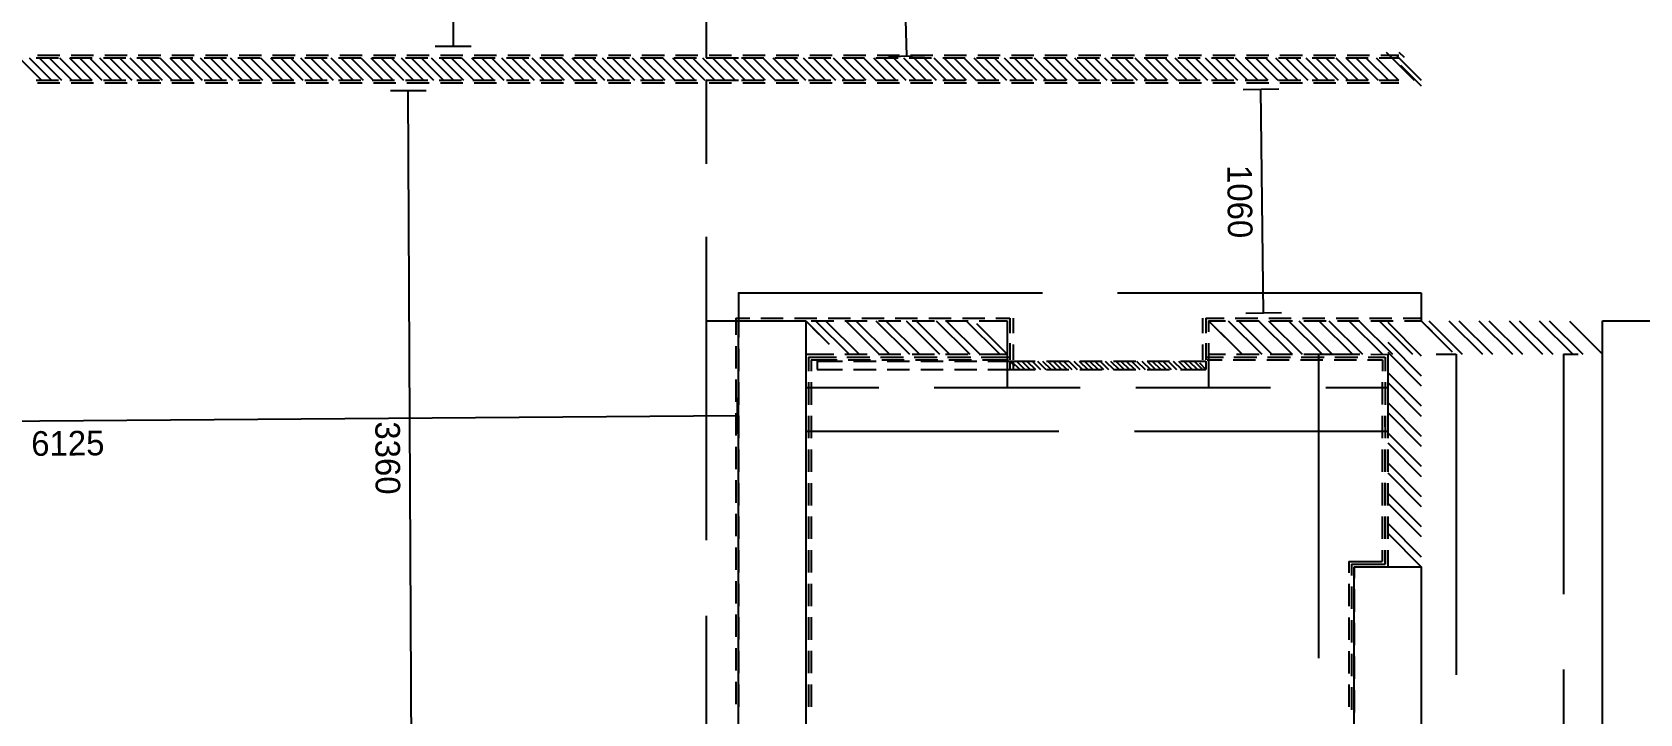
# Model space of a CAD drawing. Header units: metres. Extents: x -20.8 to 16.7, y -14.9 to 14.7.
# Drawn here: x -15.02 to -7.83, y -4.49 to -1.44 of the extents above; entities that cross this region are included whole.
import ezdxf
from ezdxf.enums import TextEntityAlignment as Align

# ---------------------------------------------------------------- set-up
doc = ezdxf.new("R2010")
doc.units = ezdxf.units.M
for name, color, linetype in [('CAD_DIM_TEXT', 3, 'Continuous'), ('CAD_DIM_WALL_TO_WALL', 1, 'Continuous'), ('CAD_PLAN_WALLS', 8, 'Continuous')]:
    doc.layers.add(name, color=color, linetype=linetype)

msp = doc.modelspace()

# ---------------------------------------------------------------- linework, layer by layer
at = {"layer": 'CAD_DIM_WALL_TO_WALL'}
for p, q in [((-13.1274, 1.7745), (-13.1371, -1.5035)), ((-11.1403, -0.528), (-11.1115, -1.5469)), ((-13.2171, -1.5032), (-13.0571, -1.5037)), ((-11.1915, -1.5492), (-11.0315, -1.5446)), ((-13.2576, -1.7022), (-13.4176, -1.703)), ((-13.321, -4.9837), (-13.3376, -1.7026)), ((-9.4477, -1.6961), (-9.6077, -1.6981)), ((-9.5158, -2.6965), (-9.5277, -1.6971)), ((-9.4358, -2.6955), (-9.5958, -2.6974)), ((-11.8685, -3.0757), (-11.8673, -3.2357)), ((-11.8679, -3.1557), (-17.8515, -3.2002))]:
    msp.add_line(p, q, dxfattribs=at)
at = {"layer": 'CAD_PLAN_WALLS'}
for p, q in [((-12.0063, -1.1808), (-12.0063, -1.5553)), ((-15.0766, -1.5552), (-14.9766, -1.6552)), ((-15.0317, -1.5552), (-14.9316, -1.6552)), ((-15.0001, -1.5552), (-14.9001, -1.5552)), ((-14.9941, -1.5432), (-14.8941, -1.5432)), ((-14.9868, -1.5552), (-14.8867, -1.6552)), ((-14.9418, -1.5552), (-14.8418, -1.6552)), ((-14.8969, -1.5552), (-14.7969, -1.6552)), ((-14.852, -1.5552), (-14.752, -1.6552)), ((-14.8501, -1.5552), (-14.75, -1.5552)), ((-14.8441, -1.5432), (-14.744, -1.5432)), ((-14.8071, -1.5552), (-14.7071, -1.6552)), ((-14.7622, -1.5552), (-14.6622, -1.6552)), ((-14.7173, -1.5552), (-14.6173, -1.6552)), ((-14.7, -1.5552), (-14.6, -1.5552)), ((-14.694, -1.5432), (-14.594, -1.5432)), ((-14.6724, -1.5552), (-14.5724, -1.6552)), ((-14.6275, -1.5552), (-14.5274, -1.6552)), ((-14.5826, -1.5552), (-14.4825, -1.6552)), ((-14.55, -1.5552), (-14.45, -1.5552)), ((-14.544, -1.5432), (-14.444, -1.5432)), ((-14.5376, -1.5552), (-14.4376, -1.6552)), ((-14.4927, -1.5552), (-14.3927, -1.6552)), ((-14.4478, -1.5552), (-14.3478, -1.6552)), ((-14.4029, -1.5552), (-14.3029, -1.6552)), ((-14.4, -1.5552), (-14.2999, -1.5552)), ((-14.394, -1.5432), (-14.2939, -1.5432)), ((-14.358, -1.5552), (-14.258, -1.6552)), ((-14.3131, -1.5552), (-14.2131, -1.6552)), ((-14.2682, -1.5552), (-14.1682, -1.6552)), ((-14.2499, -1.5552), (-14.1499, -1.5552)), ((-14.2439, -1.5432), (-14.1439, -1.5432)), ((-14.2233, -1.5552), (-14.1232, -1.6552)), ((-14.1784, -1.5552), (-14.0783, -1.6552)), ((-14.1334, -1.5552), (-14.0334, -1.6552)), ((-14.0999, -1.5552), (-13.9999, -1.5552)), ((-14.0939, -1.5432), (-13.9939, -1.5432)), ((-14.0885, -1.5552), (-13.9885, -1.6552)), ((-14.0436, -1.5552), (-13.9436, -1.6552)), ((-13.9987, -1.5552), (-13.8987, -1.6552)), ((-13.9538, -1.5552), (-13.8538, -1.6552)), ((-13.9499, -1.5552), (-13.8498, -1.5552)), ((-13.9439, -1.5432), (-13.8438, -1.5432)), ((-13.9089, -1.5552), (-13.8089, -1.6552)), ((-13.864, -1.5552), (-13.764, -1.6552)), ((-13.8191, -1.5552), (-13.719, -1.6552)), ((-13.7998, -1.5552), (-13.6998, -1.5552)), ((-13.7938, -1.5432), (-13.6938, -1.5432)), ((-13.7742, -1.5552), (-13.6741, -1.6552)), ((-13.7292, -1.5552), (-13.6292, -1.6552)), ((-13.6843, -1.5552), (-13.5843, -1.6552)), ((-13.6498, -1.5552), (-13.5498, -1.5552)), ((-13.6438, -1.5432), (-13.5438, -1.5432)), ((-13.6394, -1.5552), (-13.5394, -1.6552)), ((-13.5945, -1.5552), (-13.4945, -1.6552)), ((-13.5496, -1.5552), (-13.4496, -1.6552)), ((-13.5047, -1.5552), (-13.4047, -1.6552)), ((-13.4998, -1.5552), (-13.3997, -1.5552)), ((-13.4938, -1.5432), (-13.3937, -1.5432)), ((-13.4598, -1.5552), (-13.3598, -1.6552)), ((-13.4149, -1.5552), (-13.3148, -1.6552)), ((-13.37, -1.5552), (-13.2699, -1.6552)), ((-13.3497, -1.5552), (-13.2497, -1.5552)), ((-13.3437, -1.5432), (-13.2437, -1.5432)), ((-13.325, -1.5552), (-13.225, -1.6553)), ((-13.2801, -1.5552), (-13.1801, -1.6553)), ((-13.2352, -1.5552), (-13.1352, -1.6553)), ((-13.1997, -1.5552), (-13.0997, -1.5552)), ((-13.1937, -1.5432), (-13.0937, -1.5432)), ((-13.1903, -1.5552), (-13.0903, -1.6553)), ((-13.1454, -1.5552), (-13.0454, -1.6553)), ((-13.1005, -1.5552), (-13.0005, -1.6553)), ((-13.0556, -1.5552), (-12.9556, -1.6553)), ((-13.0497, -1.5552), (-12.9496, -1.5552)), ((-13.0437, -1.5432), (-12.9436, -1.5432)), ((-13.0107, -1.5552), (-12.9106, -1.6553)), ((-12.9658, -1.5552), (-12.8657, -1.6553)), ((-12.9208, -1.5552), (-12.8208, -1.6553)), ((-12.8996, -1.5552), (-12.7996, -1.5552)), ((-12.8936, -1.5432), (-12.7936, -1.5432)), ((-12.8759, -1.5552), (-12.7759, -1.6553)), ((-12.831, -1.5552), (-12.731, -1.6553)), ((-12.7861, -1.5552), (-12.6861, -1.6553)), ((-12.7496, -1.5552), (-12.6496, -1.5552)), ((-12.7436, -1.5432), (-12.6436, -1.5432)), ((-12.7412, -1.5552), (-12.6412, -1.6553)), ((-12.6963, -1.5552), (-12.5963, -1.6553)), ((-12.6514, -1.5552), (-12.5514, -1.6553)), ((-12.6065, -1.5552), (-12.5064, -1.6553)), ((-12.5996, -1.5552), (-12.4995, -1.5553)), ((-12.5936, -1.5432), (-12.4935, -1.5432)), ((-12.5616, -1.5552), (-12.4615, -1.6553)), ((-12.5166, -1.5552), (-12.4166, -1.6553)), ((-12.4717, -1.5552), (-12.3717, -1.6553)), ((-12.4495, -1.5553), (-12.3495, -1.5553)), ((-12.4435, -1.5432), (-12.3435, -1.5433)), ((-12.4268, -1.5552), (-12.3268, -1.6553)), ((-12.3819, -1.5553), (-12.2819, -1.6553)), ((-12.337, -1.5553), (-12.237, -1.6553)), ((-12.2995, -1.5553), (-12.1995, -1.5553)), ((-12.2935, -1.5433), (-12.1935, -1.5433)), ((-12.2921, -1.5553), (-12.1921, -1.6553)), ((-12.2472, -1.5553), (-12.1472, -1.6553)), ((-12.2023, -1.5553), (-12.1022, -1.6553)), ((-12.1574, -1.5553), (-12.0573, -1.6553)), ((-12.1495, -1.5553), (-12.0494, -1.5553)), ((-12.1435, -1.5433), (-12.0434, -1.5433)), ((-12.1124, -1.5553), (-12.0124, -1.6553)), ((-12.0675, -1.5553), (-11.9675, -1.6553)), ((-12.0226, -1.5553), (-11.9226, -1.6553)), ((-12.0064, -1.5553), (-11.8619, -1.5553)), ((-11.9994, -1.5553), (-11.8994, -1.5553)), ((-11.9934, -1.5433), (-11.8934, -1.5433)), ((-11.9777, -1.5553), (-11.8777, -1.6553)), ((-11.9328, -1.5553), (-11.8328, -1.6553)), ((-11.8879, -1.5553), (-11.7879, -1.6553)), ((-11.8494, -1.5553), (-11.7494, -1.5553)), ((-11.8434, -1.5433), (-11.7434, -1.5433)), ((-11.843, -1.5553), (-11.743, -1.6553)), ((-11.7981, -1.5553), (-11.698, -1.6553)), ((-11.7532, -1.5553), (-11.6531, -1.6553)), ((-11.7082, -1.5553), (-11.6082, -1.6553)), ((-11.6994, -1.5553), (-11.5993, -1.5553)), ((-11.6934, -1.5433), (-11.5933, -1.5433)), ((-11.6633, -1.5553), (-11.5633, -1.6553)), ((-11.6184, -1.5553), (-11.5184, -1.6553)), ((-11.5735, -1.5553), (-11.4735, -1.6553)), ((-11.5493, -1.5553), (-11.4493, -1.5553)), ((-11.5433, -1.5433), (-11.4433, -1.5433)), ((-11.5286, -1.5553), (-11.4286, -1.6553)), ((-11.4837, -1.5553), (-11.3837, -1.6553)), ((-11.4388, -1.5553), (-11.3388, -1.6553)), ((-11.3993, -1.5553), (-11.2993, -1.5553)), ((-11.3939, -1.5553), (-11.2938, -1.6553)), ((-11.3933, -1.5433), (-11.2933, -1.5433)), ((-11.349, -1.5553), (-11.2489, -1.6553)), ((-11.304, -1.5553), (-11.204, -1.6553)), ((-11.2591, -1.5553), (-11.1591, -1.6553)), ((-11.2493, -1.5553), (-11.1492, -1.5553)), ((-11.2433, -1.5433), (-11.1432, -1.5433)), ((-11.2142, -1.5553), (-11.1142, -1.6553)), ((-11.1693, -1.5553), (-11.0693, -1.6553)), ((-11.1244, -1.5553), (-11.0244, -1.6553)), ((-11.0992, -1.5553), (-10.9992, -1.5553)), ((-11.0932, -1.5433), (-10.9932, -1.5433)), ((-11.0795, -1.5553), (-10.9795, -1.6553)), ((-11.0346, -1.5553), (-10.9346, -1.6553)), ((-10.9897, -1.5553), (-10.8896, -1.6553)), ((-10.9492, -1.5553), (-10.8492, -1.5553)), ((-10.9448, -1.5553), (-10.8447, -1.6553)), ((-10.9432, -1.5433), (-10.8432, -1.5433)), ((-10.8998, -1.5553), (-10.7998, -1.6553)), ((-10.8549, -1.5553), (-10.7549, -1.6553)), ((-10.81, -1.5553), (-10.71, -1.6553)), ((-10.7992, -1.5553), (-10.6991, -1.5553)), ((-10.7932, -1.5433), (-10.6931, -1.5433)), ((-10.7651, -1.5553), (-10.6651, -1.6553)), ((-10.7202, -1.5553), (-10.6202, -1.6553)), ((-10.6753, -1.5553), (-10.5753, -1.6553)), ((-10.6491, -1.5553), (-10.5491, -1.5553)), ((-10.6431, -1.5433), (-10.5431, -1.5433)), ((-10.6304, -1.5553), (-10.5304, -1.6553)), ((-10.5855, -1.5553), (-10.4854, -1.6553)), ((-10.5406, -1.5553), (-10.4405, -1.6553)), ((-10.4991, -1.5553), (-10.3991, -1.5553)), ((-10.4956, -1.5553), (-10.3956, -1.6553)), ((-10.4931, -1.5433), (-10.3931, -1.5433)), ((-10.4507, -1.5553), (-10.3507, -1.6553)), ((-10.4058, -1.5553), (-10.3058, -1.6553)), ((-10.3609, -1.5553), (-10.2609, -1.6553)), ((-10.3491, -1.5553), (-10.249, -1.5553)), ((-10.3431, -1.5433), (-10.243, -1.5433)), ((-10.316, -1.5553), (-10.216, -1.6553)), ((-10.2711, -1.5553), (-10.1711, -1.6553)), ((-10.2262, -1.5553), (-10.1262, -1.6553)), ((-10.199, -1.5553), (-10.099, -1.5553)), ((-10.193, -1.5433), (-10.093, -1.5433)), ((-10.1813, -1.5553), (-10.0812, -1.6553)), ((-10.1364, -1.5553), (-10.0363, -1.6553)), ((-10.0914, -1.5553), (-9.9914, -1.6553)), ((-10.049, -1.5553), (-9.949, -1.5553)), ((-10.0465, -1.5553), (-9.9465, -1.6553)), ((-10.043, -1.5433), (-9.943, -1.5433)), ((-10.0016, -1.5553), (-9.9016, -1.6553)), ((-9.9567, -1.5553), (-9.8567, -1.6553)), ((-9.9118, -1.5553), (-9.8118, -1.6553)), ((-9.899, -1.5553), (-9.7989, -1.5553)), ((-9.893, -1.5433), (-9.7929, -1.5433)), ((-9.8669, -1.5553), (-9.7669, -1.6553)), ((-9.822, -1.5553), (-9.722, -1.6553)), ((-9.7771, -1.5553), (-9.677, -1.6553)), ((-9.7489, -1.5553), (-9.6489, -1.5553)), ((-9.7429, -1.5433), (-9.6429, -1.5433)), ((-9.7321, -1.5553), (-9.6321, -1.6553)), ((-9.6872, -1.5553), (-9.5872, -1.6553)), ((-9.6423, -1.5553), (-9.5423, -1.6553)), ((-9.5989, -1.5553), (-9.4989, -1.5553)), ((-9.5974, -1.5553), (-9.4974, -1.6553)), ((-9.5929, -1.5433), (-9.4929, -1.5433)), ((-9.5525, -1.5553), (-9.4525, -1.6553)), ((-9.5076, -1.5553), (-9.4076, -1.6553)), ((-9.4627, -1.5553), (-9.3627, -1.6553)), ((-9.4489, -1.5553), (-9.3488, -1.5553)), ((-9.4429, -1.5433), (-9.3428, -1.5433)), ((-9.4178, -1.5553), (-9.3178, -1.6553)), ((-9.3729, -1.5553), (-9.2728, -1.6553)), ((-9.3279, -1.5553), (-9.2279, -1.6553)), ((-9.2988, -1.5553), (-9.1988, -1.5553)), ((-9.2928, -1.5433), (-9.1928, -1.5433)), ((-9.283, -1.5553), (-9.183, -1.6553)), ((-9.2381, -1.5553), (-9.1381, -1.6554)), ((-9.1932, -1.5553), (-9.0932, -1.6554)), ((-9.1488, -1.5553), (-9.0488, -1.5553)), ((-9.1483, -1.5553), (-9.0483, -1.6554)), ((-9.1428, -1.5433), (-9.0428, -1.5433)), ((-9.1034, -1.5553), (-9.0034, -1.6554)), ((-9.0585, -1.5553), (-8.9585, -1.6554)), ((-9.0136, -1.5553), (-8.9136, -1.6554)), ((-8.9988, -1.5553), (-8.9112, -1.5553)), ((-8.9928, -1.5433), (-8.9112, -1.5433)), ((-8.9687, -1.5303), (-8.8436, -1.6554)), ((-8.9237, -1.5428), (-8.8112, -1.6554)), ((-8.9112, -1.5303), (-8.8885, -1.553)), ((-8.9038, -1.5877), (-8.8112, -1.6804)), ((-8.8589, -1.6326), (-8.8112, -1.6804)), ((-15.0001, -1.6552), (-14.9001, -1.6552)), ((-14.9941, -1.6672), (-14.8941, -1.6672)), ((-14.85, -1.6552), (-14.75, -1.6552)), ((-14.844, -1.6672), (-14.744, -1.6672)), ((-14.7, -1.6552), (-14.6, -1.6552)), ((-14.694, -1.6672), (-14.594, -1.6672)), ((-14.55, -1.6552), (-14.45, -1.6552)), ((-14.544, -1.6672), (-14.444, -1.6673)), ((-14.3999, -1.6552), (-14.2999, -1.6553)), ((-14.3939, -1.6673), (-14.2939, -1.6673)), ((-14.2499, -1.6553), (-14.1499, -1.6553)), ((-14.2439, -1.6673), (-14.1439, -1.6673)), ((-14.0999, -1.6553), (-13.9999, -1.6553)), ((-14.0939, -1.6673), (-13.9939, -1.6673)), ((-13.9498, -1.6553), (-13.8498, -1.6553)), ((-13.9438, -1.6673), (-13.8438, -1.6673)), ((-13.7998, -1.6553), (-13.6998, -1.6553)), ((-13.7938, -1.6673), (-13.6938, -1.6673)), ((-13.6498, -1.6553), (-13.5498, -1.6553)), ((-13.6438, -1.6673), (-13.5438, -1.6673)), ((-13.4998, -1.6553), (-13.3997, -1.6553)), ((-13.4938, -1.6673), (-13.3937, -1.6673)), ((-13.3497, -1.6553), (-13.2497, -1.6553)), ((-13.3437, -1.6673), (-13.2437, -1.6673)), ((-13.1997, -1.6553), (-13.0997, -1.6553)), ((-13.1937, -1.6673), (-13.0937, -1.6673)), ((-13.0497, -1.6553), (-12.9496, -1.6553)), ((-13.0437, -1.6673), (-12.9436, -1.6673)), ((-12.8996, -1.6553), (-12.7996, -1.6553)), ((-12.8936, -1.6673), (-12.7936, -1.6673)), ((-12.7496, -1.6553), (-12.6496, -1.6553)), ((-12.7436, -1.6673), (-12.6436, -1.6673)), ((-12.5996, -1.6553), (-12.4995, -1.6553)), ((-12.5936, -1.6673), (-12.4935, -1.6673)), ((-12.4495, -1.6553), (-12.3495, -1.6553)), ((-12.4435, -1.6673), (-12.3435, -1.6673)), ((-12.2995, -1.6553), (-12.1995, -1.6553)), ((-12.2935, -1.6673), (-12.1935, -1.6673)), ((-12.1495, -1.6553), (-12.0494, -1.6553)), ((-12.1435, -1.6673), (-12.0434, -1.6673)), ((-12.0064, -1.6553), (-11.8619, -1.6553)), ((-12.0063, -1.6552), (-12.0063, -2.0297)), ((-11.9994, -1.6553), (-11.8994, -1.6553)), ((-11.9934, -1.6673), (-11.8934, -1.6673)), ((-11.8494, -1.6553), (-11.7494, -1.6553)), ((-11.8434, -1.6673), (-11.7434, -1.6673)), ((-11.6994, -1.6553), (-11.5993, -1.6553)), ((-11.6934, -1.6673), (-11.5933, -1.6673)), ((-11.5493, -1.6553), (-11.4493, -1.6553)), ((-11.5433, -1.6673), (-11.4433, -1.6673)), ((-11.3993, -1.6553), (-11.2993, -1.6553)), ((-11.3933, -1.6673), (-11.2933, -1.6673)), ((-11.2493, -1.6553), (-11.1492, -1.6553)), ((-11.2433, -1.6673), (-11.1432, -1.6673)), ((-11.0992, -1.6553), (-10.9992, -1.6553)), ((-11.0932, -1.6673), (-10.9932, -1.6673)), ((-10.9492, -1.6553), (-10.8492, -1.6553)), ((-10.9432, -1.6673), (-10.8432, -1.6673)), ((-10.7992, -1.6553), (-10.6991, -1.6553)), ((-10.7932, -1.6673), (-10.6931, -1.6673)), ((-10.6491, -1.6553), (-10.5491, -1.6553)), ((-10.6431, -1.6673), (-10.5431, -1.6673)), ((-10.4991, -1.6553), (-10.3991, -1.6553)), ((-10.4931, -1.6673), (-10.3931, -1.6673)), ((-10.3491, -1.6553), (-10.249, -1.6554)), ((-10.3431, -1.6674), (-10.243, -1.6674)), ((-10.199, -1.6554), (-10.099, -1.6554)), ((-10.193, -1.6674), (-10.093, -1.6674)), ((-10.049, -1.6554), (-9.949, -1.6554)), ((-10.043, -1.6674), (-9.943, -1.6674)), ((-9.899, -1.6554), (-9.7989, -1.6554)), ((-9.893, -1.6674), (-9.7929, -1.6674)), ((-9.7489, -1.6554), (-9.6489, -1.6554)), ((-9.7429, -1.6674), (-9.6429, -1.6674)), ((-9.5989, -1.6554), (-9.4989, -1.6554)), ((-9.5929, -1.6674), (-9.4929, -1.6674)), ((-9.4489, -1.6554), (-9.3488, -1.6554)), ((-9.4429, -1.6674), (-9.3428, -1.6674)), ((-9.2988, -1.6554), (-9.1988, -1.6554)), ((-9.2928, -1.6674), (-9.1928, -1.6674)), ((-9.1488, -1.6554), (-9.0488, -1.6554)), ((-9.1428, -1.6674), (-9.0428, -1.6674)), ((-8.9988, -1.6554), (-8.9112, -1.6554)), ((-8.9928, -1.6674), (-8.9112, -1.6674)), ((-12.0063, -2.3561), (-12.0063, -2.7306)), ((-11.862, -2.605), (-10.5044, -2.605)), ((-11.8619, -2.6049), (-11.8619, -2.7305)), ((-10.1687, -2.605), (-8.8112, -2.6051)), ((-8.8112, -2.605), (-8.8112, -2.7306)), ((-11.8739, -2.7185), (-11.8119, -2.7185)), ((-11.8739, -2.7185), (-11.8739, -2.7935)), ((-11.7619, -2.7186), (-11.6619, -2.7186)), ((-11.6119, -2.7186), (-11.5118, -2.7186)), ((-11.4618, -2.7186), (-11.3618, -2.7186)), ((-11.3118, -2.7186), (-11.2118, -2.7186)), ((-11.1618, -2.7186), (-11.0617, -2.7186)), ((-11.0117, -2.7186), (-10.9117, -2.7186)), ((-10.8617, -2.7186), (-10.7617, -2.7186)), ((-10.7117, -2.7186), (-10.6496, -2.7186)), ((-10.6496, -2.7186), (-10.6497, -2.7866)), ((-10.6496, -2.7186), (-10.6497, -2.7806)), ((-10.6346, -2.7186), (-10.6346, -2.7866)), ((-9.7885, -2.7186), (-9.7885, -2.7866)), ((-9.7735, -2.7186), (-9.6924, -2.7186)), ((-9.7735, -2.7186), (-9.7735, -2.7806)), ((-9.7735, -2.7186), (-9.7735, -2.7866)), ((-9.6424, -2.7186), (-9.5424, -2.7186)), ((-9.4924, -2.7186), (-9.3924, -2.7186)), ((-9.3424, -2.7186), (-9.2423, -2.7186)), ((-9.1923, -2.7186), (-9.0923, -2.7186)), ((-9.0423, -2.7186), (-8.9423, -2.7186)), ((-8.8923, -2.7186), (-8.8113, -2.7186)), ((-12.0064, -2.7305), (-11.8619, -2.7305)), ((-12.0063, -2.7305), (-12.0064, -3.7119)), ((-12.0064, -2.7305), (-11.8619, -2.7305)), ((-11.862, -6.0813), (-11.8619, -2.7305)), ((-11.8619, -2.7305), (-11.5619, -2.7306)), ((-11.8619, -2.7306), (-11.8619, -2.8056)), ((-11.8619, -2.7306), (-11.7369, -2.7306)), ((-11.6869, -2.7306), (-11.5869, -2.7306)), ((-11.5619, -2.7305), (-11.5026, -2.7898)), ((-11.5619, -2.7305), (-11.4577, -2.8347)), ((-11.5619, -2.7306), (-11.5619, -6.0813)), ((-11.5368, -2.7306), (-11.4368, -2.7306)), ((-11.5179, -2.7305), (-11.3678, -2.8806)), ((-11.473, -2.7305), (-11.3229, -2.8806)), ((-11.3868, -2.7306), (-11.2868, -2.7306)), ((-11.3831, -2.7305), (-11.2331, -2.8806)), ((-11.3382, -2.7305), (-11.1882, -2.8806)), ((-11.2484, -2.7305), (-11.0984, -2.8806)), ((-11.2368, -2.7306), (-11.1368, -2.7306)), ((-11.2035, -2.7305), (-11.0535, -2.8806)), ((-11.1137, -2.7305), (-10.9636, -2.8806)), ((-11.0867, -2.7306), (-10.9867, -2.7306)), ((-11.0688, -2.7305), (-10.9187, -2.8806)), ((-10.9789, -2.7305), (-10.8289, -2.8806)), ((-10.9367, -2.7306), (-10.8367, -2.7306)), ((-10.934, -2.7305), (-10.784, -2.8806)), ((-10.8442, -2.7305), (-10.6942, -2.8806)), ((-10.7993, -2.7429), (-10.6617, -2.8806)), ((-10.7867, -2.7306), (-10.6617, -2.7306)), ((-10.6617, -2.7306), (-10.6617, -2.8806)), ((-9.7615, -2.7306), (-9.7615, -2.7806)), ((-9.7615, -2.7306), (-9.6864, -2.7306)), ((-9.7615, -2.7306), (-9.6583, -2.8338)), ((-9.7615, -2.7306), (-9.6133, -2.8787)), ((-9.6736, -2.7306), (-9.5235, -2.8806)), ((-9.6364, -2.7306), (-9.5364, -2.7306)), ((-9.6286, -2.7306), (-9.4786, -2.8806)), ((-9.5388, -2.7306), (-9.3888, -2.8806)), ((-9.4939, -2.7306), (-9.3439, -2.8806)), ((-9.4864, -2.7306), (-9.3864, -2.7306)), ((-9.4041, -2.7306), (-9.2541, -2.8806)), ((-9.3592, -2.7306), (-9.2091, -2.8806)), ((-9.3364, -2.7306), (-9.2363, -2.7306)), ((-9.2694, -2.7306), (-9.1193, -2.8806)), ((-9.2244, -2.7306), (-9.0744, -2.8806)), ((-9.1863, -2.7306), (-9.0863, -2.7306)), ((-9.1346, -2.7306), (-8.9846, -2.8806)), ((-9.0897, -2.7306), (-8.9397, -2.8806)), ((-9.0363, -2.7306), (-8.9363, -2.7306)), ((-8.9999, -2.7306), (-8.8499, -2.8806)), ((-8.9613, -2.7369), (-8.8113, -2.8869)), ((-8.8863, -2.7306), (-8.8113, -2.7306)), ((-8.8112, -2.7306), (-8.6732, -2.8687)), ((-8.8112, -2.7306), (-8.763, -2.7789)), ((-8.7783, -2.7306), (-8.6283, -2.8806)), ((-8.6885, -2.7306), (-8.5384, -2.8806)), ((-8.6436, -2.7306), (-8.4935, -2.8806)), ((-8.5537, -2.7306), (-8.4037, -2.8806)), ((-8.5088, -2.7306), (-8.3588, -2.8806)), ((-8.419, -2.7306), (-8.269, -2.8806)), ((-8.3741, -2.7306), (-8.2241, -2.8806)), ((-8.2843, -2.7306), (-8.1342, -2.8806)), ((-8.2393, -2.7306), (-8.0893, -2.8806)), ((-8.1495, -2.7322), (-8.0011, -2.8806)), ((-8.1046, -2.7771), (-8.0011, -2.8806)), ((-8.0011, -2.7306), (-7.701, -2.7306)), ((-8.0011, -5.3612), (-8.0011, -2.7306)), ((-11.8739, -2.8436), (-11.8739, -2.9436)), ((-11.8619, -2.8556), (-11.8619, -2.9556)), ((-10.7095, -2.8328), (-10.6617, -2.8806)), ((-10.6497, -2.8306), (-10.6497, -2.8926)), ((-10.6497, -2.8366), (-10.6497, -2.9046)), ((-10.6346, -2.8366), (-10.6347, -2.9046)), ((-9.7885, -2.8366), (-9.7885, -2.9046)), ((-9.7735, -2.8306), (-9.7735, -2.8926)), ((-9.7735, -2.8366), (-9.7735, -2.9046)), ((-9.7615, -2.8306), (-9.7615, -2.8806)), ((-8.9613, -2.8267), (-8.8113, -2.9768)), ((-8.9613, -2.8716), (-8.8113, -3.0217)), ((-11.5619, -2.8806), (-11.4368, -2.8806)), ((-11.5619, -2.8806), (-11.5619, -2.9556)), ((-11.5619, -2.8806), (-11.5619, -3.0295)), ((-11.5619, -2.8806), (-11.5619, -3.2242)), ((-11.5498, -2.8926), (-11.5499, -2.9556)), ((-11.5499, -2.8926), (-11.5499, -2.9556)), ((-11.5499, -2.8926), (-11.4278, -2.8926)), ((-11.5498, -2.8926), (-11.4248, -2.8926)), ((-11.5379, -2.9046), (-11.5379, -2.9556)), ((-11.5379, -2.9046), (-11.4218, -2.9046)), ((-11.5108, -2.9106), (-11.3978, -2.9106)), ((-11.5108, -2.9106), (-11.5108, -2.9486)), ((-11.3868, -2.8806), (-11.2868, -2.8806)), ((-11.3778, -2.8926), (-11.2778, -2.8926)), ((-11.3748, -2.8926), (-11.2748, -2.8926)), ((-11.3718, -2.9046), (-11.2718, -2.9046)), ((-11.3478, -2.9106), (-11.2478, -2.9106)), ((-11.2368, -2.8806), (-11.1368, -2.8806)), ((-11.2278, -2.8926), (-11.1278, -2.8926)), ((-11.2248, -2.8926), (-11.1248, -2.8926)), ((-11.2218, -2.9046), (-11.1218, -2.9046)), ((-11.1978, -2.9106), (-11.0978, -2.9106)), ((-11.0867, -2.8806), (-10.9867, -2.8806)), ((-11.0778, -2.8926), (-10.9777, -2.8926)), ((-11.0747, -2.8926), (-10.9747, -2.8926)), ((-11.0717, -2.9046), (-10.9717, -2.9046)), ((-11.0477, -2.9106), (-10.9477, -2.9106)), ((-10.9367, -2.8806), (-10.8367, -2.8806)), ((-10.9277, -2.8926), (-10.8277, -2.8926)), ((-10.9247, -2.8926), (-10.8247, -2.8926)), ((-10.9217, -2.9046), (-10.8217, -2.9046)), ((-10.8977, -2.9106), (-10.7977, -2.9106)), ((-10.7867, -2.8806), (-10.6617, -2.8806)), ((-10.7777, -2.8926), (-10.6557, -2.8926)), ((-10.7747, -2.8926), (-10.6497, -2.8926)), ((-10.7717, -2.9046), (-10.6557, -2.9046)), ((-10.7477, -2.9106), (-10.6347, -2.9106)), ((-10.6617, -2.8806), (-10.6617, -3.0296)), ((-10.6617, -2.8806), (-10.6617, -3.0296)), ((-10.6497, -2.9106), (-10.629, -2.9313)), ((-10.6497, -2.9106), (-10.5366, -2.9106)), ((-10.6497, -2.9106), (-10.6497, -2.9486)), ((-10.6437, -2.9106), (-10.6056, -2.9486)), ((-10.6347, -2.9106), (-10.6347, -2.9486)), ((-10.6203, -2.9106), (-10.5823, -2.9486)), ((-10.5969, -2.9106), (-10.5589, -2.9486)), ((-10.5736, -2.9106), (-10.5356, -2.9486)), ((-10.5502, -2.9106), (-10.5122, -2.9486)), ((-10.5269, -2.9106), (-10.4889, -2.9486)), ((-10.5035, -2.9106), (-10.4655, -2.9486)), ((-10.4866, -2.9106), (-10.3866, -2.9106)), ((-10.4802, -2.9106), (-10.4422, -2.9486)), ((-10.4568, -2.9106), (-10.4188, -2.9486)), ((-10.4335, -2.9106), (-10.3955, -2.9486)), ((-10.4101, -2.9106), (-10.3721, -2.9486)), ((-10.3868, -2.9106), (-10.3488, -2.9486)), ((-10.3634, -2.9106), (-10.3254, -2.9486)), ((-10.3401, -2.9106), (-10.302, -2.9486)), ((-10.3366, -2.9106), (-10.2366, -2.9106)), ((-10.3167, -2.9106), (-10.2787, -2.9486)), ((-10.2933, -2.9106), (-10.2553, -2.9486)), ((-10.27, -2.9106), (-10.232, -2.9486)), ((-10.2466, -2.9106), (-10.2086, -2.9486)), ((-10.2233, -2.9106), (-10.1853, -2.9486)), ((-10.1999, -2.9106), (-10.1619, -2.9486)), ((-10.1866, -2.9106), (-10.0865, -2.9106)), ((-10.1766, -2.9106), (-10.1386, -2.9486)), ((-10.1532, -2.9106), (-10.1152, -2.9486)), ((-10.1299, -2.9106), (-10.0919, -2.9486)), ((-10.1065, -2.9106), (-10.0685, -2.9486)), ((-10.0832, -2.9106), (-10.0452, -2.9486)), ((-10.0598, -2.9106), (-10.0218, -2.9486)), ((-10.0365, -2.9106), (-9.9984, -2.9486)), ((-10.0365, -2.9106), (-9.9365, -2.9106)), ((-10.0131, -2.9106), (-9.9751, -2.9486)), ((-9.9897, -2.9106), (-9.9517, -2.9486)), ((-9.9664, -2.9106), (-9.9284, -2.9486)), ((-9.943, -2.9106), (-9.905, -2.9486)), ((-9.9197, -2.9106), (-9.8817, -2.9486)), ((-9.8963, -2.9106), (-9.8583, -2.9486)), ((-9.8865, -2.9106), (-9.7735, -2.9106)), ((-9.873, -2.9106), (-9.835, -2.9486)), ((-9.8496, -2.9106), (-9.8116, -2.9486)), ((-9.8263, -2.9106), (-9.7883, -2.9486)), ((-9.8029, -2.9192), (-9.7735, -2.9486)), ((-9.7735, -2.8926), (-9.6984, -2.8926)), ((-9.7735, -2.9106), (-9.7735, -2.9486)), ((-9.7675, -2.8926), (-9.6954, -2.8926)), ((-9.7675, -2.9046), (-9.7015, -2.9046)), ((-9.7615, -2.8806), (-9.6864, -2.8806)), ((-9.7615, -2.8806), (-9.7615, -3.0296)), ((-9.7615, -2.8806), (-9.7615, -3.0296)), ((-9.6514, -2.9046), (-9.5514, -2.9046)), ((-9.6484, -2.8926), (-9.5484, -2.8926)), ((-9.6454, -2.8926), (-9.5454, -2.8926)), ((-9.6364, -2.8806), (-9.5364, -2.8806)), ((-9.5014, -2.9046), (-9.4014, -2.9046)), ((-9.4984, -2.8926), (-9.3984, -2.8926)), ((-9.4954, -2.8926), (-9.3954, -2.8926)), ((-9.4864, -2.8806), (-9.3864, -2.8806)), ((-9.3514, -2.9046), (-9.2514, -2.9046)), ((-9.3484, -2.8926), (-9.2483, -2.8926)), ((-9.3454, -2.8926), (-9.2453, -2.8926)), ((-9.3364, -2.8806), (-9.2363, -2.8806)), ((-9.2701, -2.8806), (-9.1113, -2.8806)), ((-9.27, -2.8806), (-9.2701, -4.2381)), ((-9.2013, -2.9047), (-9.1013, -2.9047)), ((-9.1983, -2.8926), (-9.0983, -2.8926)), ((-9.1953, -2.8926), (-9.0953, -2.8926)), ((-9.1863, -2.8806), (-9.0863, -2.8806)), ((-9.0513, -2.9047), (-8.9853, -2.9047)), ((-9.0483, -2.8927), (-8.9733, -2.8927)), ((-9.0453, -2.8927), (-8.9733, -2.8927)), ((-9.0363, -2.8806), (-8.9613, -2.8807)), ((-8.9853, -2.9047), (-8.9853, -2.9555)), ((-8.9733, -2.8927), (-8.9733, -2.9555)), ((-8.9733, -2.8927), (-8.9733, -2.9555)), ((-8.9613, -2.8806), (-8.9613, -3.0296)), ((-8.9613, -2.8807), (-8.9613, -2.9557)), ((-8.7444, -2.8806), (-8.6549, -2.8806)), ((-8.6549, -2.8806), (-8.6549, -4.3131)), ((-8.1755, -2.8806), (-8.1105, -2.8806)), ((-8.1755, -2.8806), (-8.1755, -3.9521)), ((-11.8739, -2.9936), (-11.8739, -3.0936)), ((-11.8619, -3.0056), (-11.8619, -3.1056)), ((-11.5619, -3.0056), (-11.5619, -3.1056)), ((-11.5499, -3.0056), (-11.5499, -3.1056)), ((-11.5499, -3.0056), (-11.5499, -3.1056)), ((-11.5379, -3.0056), (-11.5379, -3.1056)), ((-11.5108, -2.9486), (-11.3978, -2.9486)), ((-11.3478, -2.9486), (-11.2478, -2.9486)), ((-11.1978, -2.9486), (-11.0978, -2.9486)), ((-11.0477, -2.9486), (-10.9477, -2.9486)), ((-10.8977, -2.9486), (-10.7977, -2.9486)), ((-10.7477, -2.9486), (-10.6347, -2.9486)), ((-10.6497, -2.9486), (-10.5366, -2.9486)), ((-10.4866, -2.9486), (-10.3866, -2.9486)), ((-10.3366, -2.9486), (-10.2366, -2.9486)), ((-10.1866, -2.9486), (-10.0865, -2.9486)), ((-10.0365, -2.9486), (-9.9365, -2.9486)), ((-9.8865, -2.9486), (-9.7735, -2.9486)), ((-8.9854, -3.0055), (-8.9854, -3.1055)), ((-8.9734, -3.0055), (-8.9734, -3.1055)), ((-8.9733, -3.0056), (-8.9733, -3.1056)), ((-8.9613, -2.9615), (-8.8113, -3.1115)), ((-8.9613, -2.9832), (-8.9613, -3.2242)), ((-8.9613, -3.0057), (-8.9613, -3.1057)), ((-8.9613, -3.0064), (-8.8113, -3.1564)), ((-11.5619, -3.0295), (-11.2359, -3.0295)), ((-10.9876, -3.0295), (-10.6616, -3.0295)), ((-10.6617, -3.0295), (-10.3357, -3.0295)), ((-10.0874, -3.0295), (-9.7614, -3.0295)), ((-9.7615, -3.0295), (-9.4856, -3.0295)), ((-9.2371, -3.0295), (-8.9612, -3.0295)), ((-11.8739, -3.1436), (-11.8739, -3.2436)), ((-11.8619, -3.1556), (-11.8619, -3.2557)), ((-11.5619, -3.1556), (-11.5619, -3.2557)), ((-11.5499, -3.1556), (-11.5499, -3.2557)), ((-11.5499, -3.1556), (-11.5499, -3.2557)), ((-11.5379, -3.1556), (-11.5379, -3.2557)), ((-8.9855, -3.1555), (-8.9854, -3.2556)), ((-8.9735, -3.1555), (-8.9734, -3.2556)), ((-8.9733, -3.1556), (-8.9733, -3.2556)), ((-8.9613, -3.0962), (-8.8113, -3.2462)), ((-8.9613, -3.1411), (-8.8113, -3.2911)), ((-8.9613, -3.1557), (-8.9613, -3.2557)), ((-11.5619, -3.2241), (-10.4304, -3.2242)), ((-10.0927, -3.2242), (-8.9612, -3.2242)), ((-8.9613, -3.2309), (-8.8113, -3.3809)), ((-11.8739, -3.2937), (-11.8739, -3.3937)), ((-8.9613, -3.2758), (-8.8113, -3.4259)), ((-11.8619, -3.3057), (-11.8619, -3.4057)), ((-11.5619, -3.3057), (-11.5619, -3.4057)), ((-11.5499, -3.3057), (-11.5499, -3.4057)), ((-11.5499, -3.3057), (-11.5499, -3.4057)), ((-11.5379, -3.3057), (-11.5379, -3.4057)), ((-8.9856, -3.3056), (-8.9855, -3.4056)), ((-8.9736, -3.3056), (-8.9735, -3.4056)), ((-8.9733, -3.3056), (-8.9733, -3.4056)), ((-8.9613, -3.3058), (-8.9613, -3.4058)), ((-8.9613, -3.3657), (-8.8113, -3.5157)), ((-11.8739, -3.4437), (-11.8739, -3.5437)), ((-8.9613, -3.4106), (-8.8113, -3.5606)), ((-11.8619, -3.4557), (-11.8619, -3.5557)), ((-11.5619, -3.4557), (-11.5619, -3.5557)), ((-11.5499, -3.4557), (-11.5499, -3.5557)), ((-11.5499, -3.4557), (-11.5499, -3.5557)), ((-11.5379, -3.4557), (-11.5379, -3.5557)), ((-8.9857, -3.4556), (-8.9856, -3.5556)), ((-8.9737, -3.4556), (-8.9736, -3.5556)), ((-8.9733, -3.4557), (-8.9733, -3.5557)), ((-8.9613, -3.4558), (-8.9613, -3.5558)), ((-8.9613, -3.5004), (-8.8113, -3.6504)), ((-8.9613, -3.5453), (-8.8113, -3.6953)), ((-11.8739, -3.5937), (-11.8739, -3.6937)), ((-11.8619, -3.6057), (-11.8619, -3.7057)), ((-11.5619, -3.6057), (-11.5619, -3.7058)), ((-11.5499, -3.6057), (-11.5499, -3.7058)), ((-11.5499, -3.6057), (-11.5499, -3.7058)), ((-11.5379, -3.6057), (-11.5379, -3.7058)), ((-8.9857, -3.6056), (-8.9857, -3.7057)), ((-8.9737, -3.6056), (-8.9737, -3.7057)), ((-8.9733, -3.6057), (-8.9733, -3.7057)), ((-8.9613, -3.6058), (-8.9613, -3.7058)), ((-8.9613, -3.6351), (-8.8113, -3.7851)), ((-8.9613, -3.68), (-8.8113, -3.8301)), ((-11.8739, -3.7438), (-11.8739, -3.8438)), ((-11.8619, -3.7558), (-11.8619, -3.8558)), ((-11.5619, -3.7558), (-11.5619, -3.8558)), ((-11.5499, -3.7558), (-11.5499, -3.8558)), ((-11.5499, -3.7558), (-11.5499, -3.8558)), ((-11.5379, -3.7558), (-11.5379, -3.8558)), ((-9.1353, -3.8064), (-8.9858, -3.8065)), ((-9.1353, -3.8064), (-9.1353, -3.8566)), ((-8.9858, -3.7557), (-8.9858, -3.8065)), ((-8.9738, -3.7557), (-8.9738, -3.8185)), ((-8.9733, -3.7557), (-8.9733, -3.8186)), ((-8.9613, -3.7559), (-8.9613, -3.8309)), ((-8.8723, -3.7699), (-8.8113, -3.8309)), ((-9.1233, -3.8184), (-9.1233, -3.8686)), ((-9.1233, -3.8184), (-8.9738, -3.8185)), ((-9.1233, -3.8185), (-9.0733, -3.8186)), ((-9.1233, -3.8185), (-9.1233, -3.8687)), ((-9.1114, -6.0814), (-9.1113, -3.8309)), ((-9.1113, -3.8308), (-9.1113, -3.8808)), ((-9.1113, -3.8308), (-9.0613, -3.8308)), ((-9.1113, -3.8309), (-8.8113, -3.8309)), ((-9.0233, -3.8186), (-8.9733, -3.8186)), ((-9.0113, -3.8309), (-8.9613, -3.8309)), ((-8.8274, -3.8148), (-8.8113, -3.8309)), ((-8.8113, -3.8309), (-8.8113, -6.0814)), ((-11.874, -3.8938), (-11.874, -3.9938)), ((-11.862, -3.9058), (-11.862, -4.0058)), ((-11.5619, -3.9058), (-11.5619, -4.0058)), ((-11.5499, -3.9058), (-11.5499, -4.0058)), ((-11.5499, -3.9058), (-11.5499, -4.0058)), ((-11.5379, -3.9058), (-11.5379, -4.0058)), ((-9.1353, -3.9067), (-9.1353, -4.0067)), ((-9.1233, -3.9187), (-9.1233, -4.0187)), ((-9.1233, -3.9187), (-9.1233, -4.0187)), ((-9.1113, -3.9309), (-9.1113, -4.0309)), ((-12.0064, -4.0496), (-12.0064, -5.0311)), ((-11.874, -4.0438), (-11.874, -4.1438)), ((-11.862, -4.0558), (-11.862, -4.1558)), ((-11.5619, -4.0558), (-11.5619, -4.1559)), ((-11.5499, -4.0558), (-11.5499, -4.1559)), ((-11.5499, -4.0558), (-11.5499, -4.1559)), ((-11.5379, -4.0558), (-11.5379, -4.1559)), ((-9.1353, -4.0567), (-9.1353, -4.1567)), ((-9.1233, -4.0687), (-9.1233, -4.1688)), ((-9.1233, -4.0687), (-9.1233, -4.1687)), ((-9.1113, -4.0809), (-9.1113, -4.1809)), ((-11.874, -4.1939), (-11.874, -4.2939)), ((-11.862, -4.2059), (-11.862, -4.3059)), ((-11.5619, -4.2059), (-11.5619, -4.3059)), ((-11.5499, -4.2059), (-11.5499, -4.3059)), ((-11.5499, -4.2059), (-11.5499, -4.3059)), ((-11.5379, -4.2059), (-11.5379, -4.3059)), ((-9.1353, -4.2067), (-9.1353, -4.3067)), ((-9.1233, -4.2187), (-9.1233, -4.3187)), ((-9.1233, -4.2188), (-9.1234, -4.3188)), ((-9.1113, -4.2309), (-9.1113, -4.3309)), ((-8.1755, -4.2898), (-8.1755, -5.3612)), ((-11.874, -4.3439), (-11.874, -4.4439)), ((-11.862, -4.3559), (-11.862, -4.4559)), ((-11.5619, -4.3559), (-11.5619, -4.4559)), ((-11.5499, -4.3559), (-11.5499, -4.4559)), ((-11.5499, -4.3559), (-11.5499, -4.4559)), ((-11.5379, -4.3559), (-11.5379, -4.4559)), ((-9.1354, -4.3568), (-9.1354, -4.4568)), ((-9.1234, -4.3688), (-9.1234, -4.4688)), ((-9.1233, -4.3688), (-9.1234, -4.4688)), ((-9.1113, -4.381), (-9.1114, -4.481))]:
    msp.add_line(p, q, dxfattribs=at)

# ---------------------------------------------------------------- texts
at = {"layer": 'CAD_DIM_TEXT'}
for s, rotation, p in [('1060', 270.68207, (-9.6218, -2.198)), ('6125', 0.42648, (-14.859, -3.278)), ('3360', 270.28939, (-13.4293, -3.3437))]:
    msp.add_text(s, height=0.11, rotation=rotation, dxfattribs=at).set_placement(p, align=Align.MIDDLE_CENTER)

doc.saveas('drawing.dxf')
